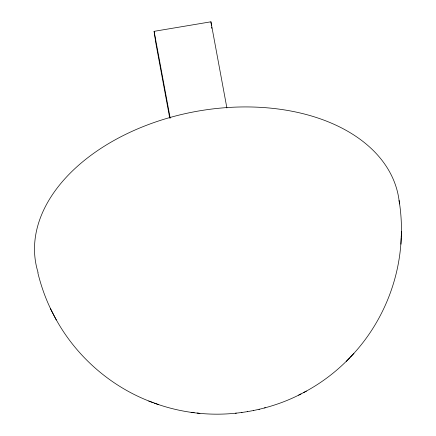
<?xml version="1.0" encoding="UTF-8"?>
<svg xmlns="http://www.w3.org/2000/svg" width="436" height="436" viewBox="0 0 436 436"><rect width="100%" height="100%" fill="white"/><g stroke="black" fill="none" stroke-linecap="round" stroke-linejoin="round"><path stroke-width="0.65" d="M350.326 357.182C380.928 325.479 399.398 282.348 401.185 238.323M401.234 237.44C401.845 225.074 401.06 212.643 399.071 200.429M400.935 244.193L401.485 231.521M303.707 392.525C320.771 383.517 336.428 371.745 349.743 357.776M346.315 361.362L353.912 353.433M258.946 409.344C273.53 405.905 287.787 400.88 301.063 393.899M298.611 395.19L306.432 391.097M264.499 407.943L265.306 407.753M253.338 410.559L259.425 409.23M247.517 411.622L253.49 410.521M169.729 118.091L155.717 42.494L154.104 31.332L210.92 21.8L226.894 107.981M241.511 412.527L247.692 411.6M154.377 403.115C180.439 412.663 208.74 416.124 236.339 413.132M235.495 413.241L242.024 412.461M191.132 412.336L194.211 412.701M197.143 413.045L199.917 413.372M53.59 314.765C74.278 355.1 110.564 387.184 153.183 402.668M148.731 401.044L158.595 404.652M37.845 272.827C41.36 287.09 46.38 301.014 53.214 314.024M50.489 308.753L56.282 319.98M154.104 31.332L170.204 118.178M210.92 21.8L211.487 25.74M211.678 27.054L211.863 28.367M38.09 272.56A184.379 120.232 -10.5 0 1 193.982 111.839A184.379 120.232 -10.5 0 1 399.447 203.934"/></g></svg>
